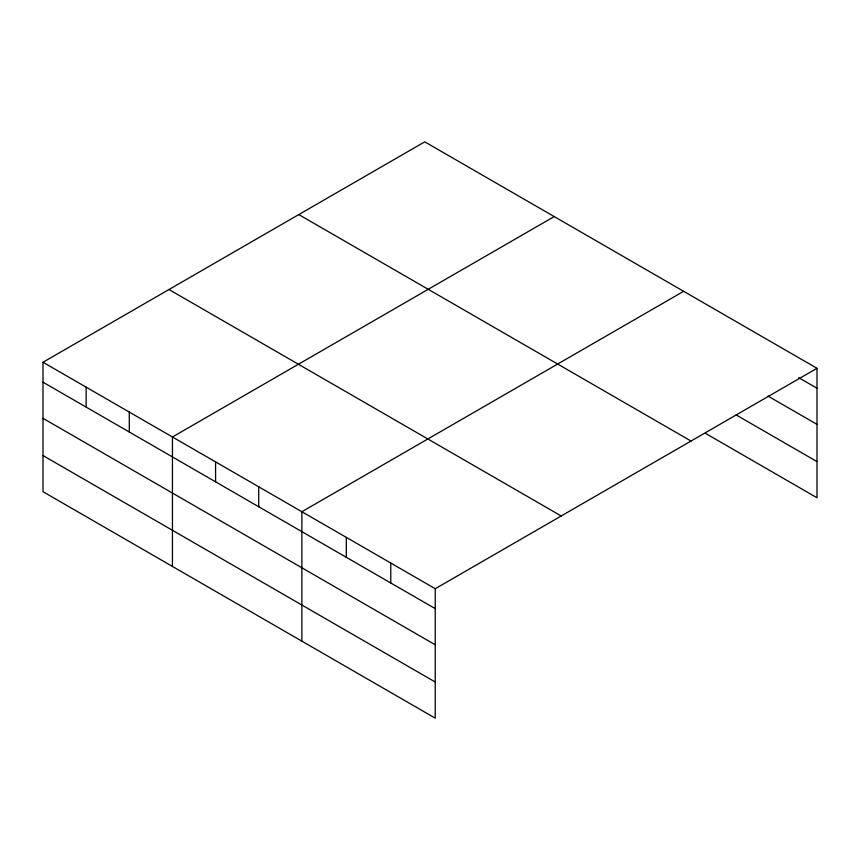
<?xml version="1.0" encoding="UTF-8"?>
<svg xmlns="http://www.w3.org/2000/svg" width="860" height="860" viewBox="0 0 860 860"><rect width="100%" height="100%" fill="white"/><g stroke="black" fill="none" stroke-linecap="round" stroke-linejoin="round"><path stroke-width="1.29" d="M43 362.254L435.235 588.713L435.235 718.154L43 491.705L43 362.254L424.765 141.846L817 368.295L817 497.746L705.297 433.246M554.205 216.58L172.441 436.987L172.441 566.428M683.646 291.303L301.871 511.721L301.871 641.162M435.235 588.713L817 368.295M798.768 377.701L817 388.236M767.991 396.073L817 424.367M736.074 414.885L817 461.605M298.786 214.581L691.021 441.04M168.979 289.519L561.214 515.979M43 382.195L435.235 608.643M43 418.325L435.235 644.785M43 455.563L435.235 682.012M390.773 563.042L390.773 582.983M346.322 537.382L346.322 557.312M258.731 486.803L258.731 506.744M215.58 461.895L215.58 481.826M129.29 412.08L129.29 432.01M86.15 387.172L86.15 407.102"/></g></svg>
